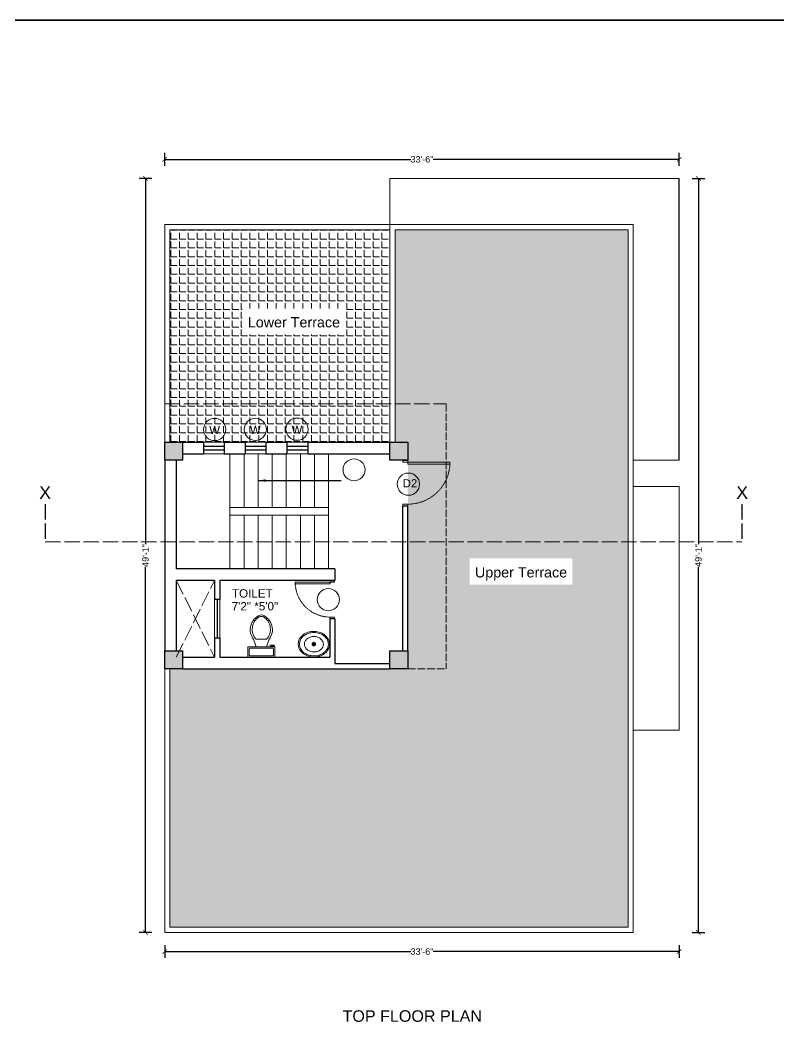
# Model space of a CAD drawing. Header units: inches. Extents: x 2970 to 17976, y 9207 to 14243.
# Drawn here: x 4251 to 4844, y 11989 to 12772 of the extents above; entities that cross this region are included whole.
import ezdxf

# ---------------------------------------------------------------- set-up
doc = ezdxf.new("R2010")
doc.units = ezdxf.units.IN
doc.header["$PDMODE"] = 34
doc.linetypes.add('ACAD_ISO02W100', pattern=[15, 12, -3])
doc.linetypes.add('HIDDEN4', pattern=[0.09375, 0.0625, -0.03125])
for name, color, linetype, lineweight in [('balcony', 212, 'Continuous', 13), ('boundary line', 20, 'Continuous', 35), ('DIMENSION', 134, 'Continuous', 15), ('furniture', 11, 'Continuous', 13), ('hatch', 183, 'Continuous', 5), ('hatch 2', 103, 'ACAD_ISO02W100', 13), ('pillar', 40, 'Continuous', 30), ('section', 231, 'ACAD_ISO02W100', 15), ('stairs', 4, 'Continuous', 13), ('TEXT', 30, 'Continuous', 13), ('TOP', 62, 'Continuous', 9), ('wall', 60, 'Continuous', 30), ('window section', 185, 'Continuous', 30), ('window sill', 103, 'Continuous', 13)]:
    doc.layers.add(name, color=color, linetype=linetype, lineweight=lineweight)
doc.styles.get("Standard").update_dxf_attribs({"font": 'arial.ttf'})
doc.dimstyles.get("Standard").update_dxf_attribs({"dimtxt": 5, "dimasz": 3.5, "dimexe": 5, "dimexo": 3, "dimgap": 0.09, "dimtad": 0, "dimdec": 0, "dimzin": 0, "dimdsep": 46, "dimlunit": 4, "dimtxsty": 'Standard', "dimblk": 'ARCHTICK', "dimcen": 0.09, "dimadec": 0, "dimazin": 0, "dimtfac": 1, "dimtdec": 0, "dimtofl": 0, "dimtmove": 0, "dimatfit": 3, "dimfxl": 5, "dimfxlon": 1, "dimtolj": 1, "dimtzin": 0, "dimarcsym": 0})

# ---------------------------------------------------------------- blocks, each defined once
blk = doc.blocks.new('pillar')
h = blk.add_hatch(color=256)
h.dxf.hatch_style = 1
h.paths.add_polyline_path([(2623.04, 2262.43), (2637.04, 2262.43), (2637.04, 2276.43), (2623.04, 2276.43)])
blk.add_lwpolyline([(2623.04, 2276.43), (2637.04, 2276.43), (2637.04, 2262.43), (2623.04, 2262.43)], close=True)
blk = doc.blocks.new('Sink - Oval top')
for p, q in [((-1, 0), (1, 0)), ((0, 1), (0, -1))]:
    blk.add_line(p, q)
at = {"linetype": 'Continuous'}
for points in [[(-12.23, 0.39, 0.117634), (-11.46, -3.36, 0.104469), (-8.88, -6.8, 0.090016), (-5.08, -9.07, 0.08192), (-0.32, -10.02, 0.08192), (4.49, -9.38, 0.090016), (8.42, -7.36, 0.104469), (11.22, -4.09, 0.117634), (12.23, -0.39, 0.117634), (11.46, 3.36, 0.104469), (8.88, 6.8, 0.090016), (5.08, 9.07, 0.08192), (0.32, 10.02, 0.08192), (-4.49, 9.38, 0.090016), (-8.42, 7.36, 0.104469), (-11.22, 4.09, 0.117634)], [(-11.29, 0.16, 0.118622), (-10.52, -3.25, 0.104678), (-8.07, -6.36, 0.089562), (-4.54, -8.37, 0.081185), (-0.13, -9.15, 0.081185), (4.3, -8.49, 0.089562), (7.89, -6.58, 0.104678), (10.42, -3.55, 0.118622), (11.29, -0.16, 0.118622), (10.52, 3.25, 0.104678), (8.07, 6.36, 0.089562), (4.54, 8.37, 0.081185), (0.13, 9.15, 0.081185), (-4.3, 8.49, 0.089562), (-7.89, 6.58, 0.104678), (-10.42, 3.55, 0.118622)], [(-7.42, 0.08, 0.118283), (-6.91, -2.17, 0.104607), (-5.29, -4.21, 0.089718), (-2.97, -5.53, 0.081436), (-0.07, -6.04, 0.081436), (2.84, -5.59, 0.089718), (5.2, -4.33, 0.104607), (6.86, -2.32, 0.118283), (7.42, -0.08, 0.118283), (6.91, 2.17, 0.104607), (5.29, 4.21, 0.089718), (2.97, 5.53, 0.081436), (0.07, 6.04, 0.081436), (-2.84, 5.59, 0.089718), (-5.2, 4.33, 0.104607), (-6.86, 2.32, 0.118283)]]:
    blk.add_lwpolyline(points, format="xyb", close=True, dxfattribs=at)
for radius in [1.5, 1]:
    blk.add_circle((0, 0), radius)
blk = doc.blocks.new('Toilet - top')
for p, q in [((9.5, -6), (9.5, -2)), ((-10, -8.5), (-8, -8.5)), ((-10, -9.5), (-10, -8.5)), ((-7, -9.5), (-10, -9.5)), ((-8, -8.5), (-8, -8)), ((-7, -8), (-7, -9.5)), ((-4, -8), (-6, -14)), ((4, -14), (-4, -14)), ((4, -8), (6, -14))]:
    blk.add_line(p, q)
blk.add_lwpolyline([(10.5, -8), (10.5, 0), (-10.5, 0), (-10.5, -8)], close=True)
for points in [[(-9.5, -2), (-9.5, -6)], [(8.5, -1), (-8.5, -1)], [(-8.5, -7), (8.5, -7)]]:
    blk.add_lwpolyline(points)
for centre, radius, start, end in [((-8.62, -1.88), 0.884, 81.8699, 188.1301), ((-8.62, -6.12), 0.884, 171.8699, 278.1301), ((8.62, -1.88), 0.884, 351.8699, 98.1301), ((8.62, -6.12), 0.884, 261.8699, 8.1301), ((3.52, -21.58), 12.17, 141.46911, 247.97143), ((4.2, -21.82), 11.33, 136.36773, 238.94682), ((-3.52, -21.58), 12.17, 292.02843, 38.53071), ((-4.2, -21.82), 11.33, 301.05301, 43.63209), ((0, -27.88), 4, 245.73182, 294.26817), ((0, -29), 4, 254.86053, 285.13947)]:
    blk.add_arc(centre, radius, start, end)
blk = doc.blocks.new('A$C0CE462CD')
for p, q in [((860, 100), (860, 0)), ((860, 0), (894, 0))]:
    blk.add_line(p, q)
for points in [[(860, 100), (860, 920), (818, 920), (818, 100)], [(0, 10), (6, 10), (6, 90), (0, 90)], [(894, 10), (900, 10), (900, 90), (894, 90)]]:
    blk.add_lwpolyline(points, close=True)
for points in [[(6, 0), (40, 0), (40, 100), (6, 100)], [(6, 100), (6, 0)], [(860, 100), (894, 100), (894, 0)]]:
    blk.add_lwpolyline(points)
at = {"linetype": 'HIDDEN4'}
blk.add_arc((859, 102), 819, 92.8508, 180.1309, dxfattribs=at)
blk = doc.blocks.new('_ArchTick')
at = {"color": 0, "linetype": 'ByBlock', "const_width": 0.15}
blk.add_lwpolyline([(-0.5, -0.5), (0.5, 0.5)], dxfattribs=at)
blk = doc.blocks.new('*D81')
at = {"layer": 'Defpoints', "color": 0, "transparency": 16777216}
for p in [(4368.86, 4965.67), (4368.86, 4376.67), (4383.86, 4376.67)]:
    blk.add_point(p, dxfattribs=at)
at = {"layer": 'DIMENSION', "color": 0, "lineweight": -2, "transparency": 16777216}
for p, q in [((4378.86, 4965.67), (4388.86, 4965.67)), ((4383.86, 4965.67), (4383.86, 4679.95)), ((4383.86, 4376.67), (4383.86, 4662.39)), ((4378.86, 4376.67), (4388.86, 4376.67))]:
    blk.add_line(p, q, dxfattribs=at)
at = {"layer": 'DIMENSION', "color": 0, "lineweight": -2, "transparency": 16777216, "xscale": 3.5, "yscale": 3.5, "zscale": 3.5}
for p, rotation in [((4383.86, 4965.67), 90), ((4383.86, 4376.67), 270)]:
    blk.add_blockref('_ArchTick', p, dxfattribs=dict(at, rotation=rotation))
at = {"layer": 'DIMENSION', "color": 0, "transparency": 16777216, "insert": (4383.86, 4671.17), "char_height": 5, "attachment_point": 5, "rotation": 90}
blk.add_mtext('\\A1;49\'-1"', dxfattribs=at)
blk = doc.blocks.new('*D200')
at = {"layer": 'Defpoints', "color": 0, "transparency": 16777216}
for p in [(3966.86, 4376.67), (4368.86, 4376.67), (4368.86, 4361.67)]:
    blk.add_point(p, dxfattribs=at)
at = {"layer": 'DIMENSION', "color": 0, "lineweight": -2, "transparency": 16777216}
for p, q in [((3966.86, 4366.67), (3966.86, 4356.67)), ((3966.86, 4361.67), (4159.19, 4361.67)), ((4368.86, 4361.67), (4176.54, 4361.67)), ((4368.86, 4366.67), (4368.86, 4356.67))]:
    blk.add_line(p, q, dxfattribs=at)
at = {"layer": 'DIMENSION', "color": 0, "lineweight": -2, "transparency": 16777216, "xscale": 3.5, "yscale": 3.5, "zscale": 3.5, "rotation": 180}
blk.add_blockref('_ArchTick', (3966.86, 4361.67), dxfattribs=at)
at = {"layer": 'DIMENSION', "color": 0, "lineweight": -2, "transparency": 16777216, "xscale": 3.5, "yscale": 3.5, "zscale": 3.5}
blk.add_blockref('_ArchTick', (4368.86, 4361.67), dxfattribs=at)
at = {"layer": 'DIMENSION', "color": 0, "transparency": 16777216, "insert": (4167.86, 4361.67), "char_height": 5, "attachment_point": 5}
blk.add_mtext('\\A1;33\'-6"', dxfattribs=at)
blk = doc.blocks.new('*D201')
at = {"layer": 'Defpoints', "color": 0, "transparency": 16777216}
for p in [(4368.86, 4980.67), (3966.86, 4929.67), (4368.86, 4929.67)]:
    blk.add_point(p, dxfattribs=at)
at = {"layer": 'DIMENSION', "color": 0, "lineweight": -2, "transparency": 16777216}
for p, q in [((3966.86, 4975.67), (3966.86, 4985.67)), ((3966.86, 4980.67), (4159.19, 4980.67)), ((4368.86, 4980.67), (4176.54, 4980.67)), ((4368.86, 4975.67), (4368.86, 4985.67))]:
    blk.add_line(p, q, dxfattribs=at)
at = {"layer": 'DIMENSION', "color": 0, "lineweight": -2, "transparency": 16777216, "xscale": 3.5, "yscale": 3.5, "zscale": 3.5, "rotation": 180}
blk.add_blockref('_ArchTick', (3966.86, 4980.67), dxfattribs=at)
at = {"layer": 'DIMENSION', "color": 0, "lineweight": -2, "transparency": 16777216, "xscale": 3.5, "yscale": 3.5, "zscale": 3.5}
blk.add_blockref('_ArchTick', (4368.86, 4980.67), dxfattribs=at)
at = {"layer": 'DIMENSION', "color": 0, "transparency": 16777216, "insert": (4167.86, 4980.67), "char_height": 5, "attachment_point": 5}
blk.add_mtext('\\A1;33\'-6"', dxfattribs=at)
blk = doc.blocks.new('*D202')
at = {"layer": 'Defpoints', "color": 0, "transparency": 16777216}
for p in [(3951.86, 4965.67), (3966.86, 4965.67), (3966.86, 4376.67)]:
    blk.add_point(p, dxfattribs=at)
at = {"layer": 'DIMENSION', "color": 0, "lineweight": -2, "transparency": 16777216}
for p, q in [((3956.86, 4965.67), (3946.86, 4965.67)), ((3951.86, 4965.67), (3951.86, 4679.95)), ((3951.86, 4376.67), (3951.86, 4662.39)), ((3956.86, 4376.67), (3946.86, 4376.67))]:
    blk.add_line(p, q, dxfattribs=at)
at = {"layer": 'DIMENSION', "color": 0, "lineweight": -2, "transparency": 16777216, "xscale": 3.5, "yscale": 3.5, "zscale": 3.5}
for p, rotation in [((3951.86, 4965.67), 90), ((3951.86, 4376.67), 270)]:
    blk.add_blockref('_ArchTick', p, dxfattribs=dict(at, rotation=rotation))
at = {"layer": 'DIMENSION', "color": 0, "transparency": 16777216, "insert": (3951.86, 4671.17), "char_height": 5, "attachment_point": 5, "rotation": 90}
blk.add_mtext('\\A1;49\'-1"', dxfattribs=at)
blk = doc.blocks.new('top floor plan')
at = {"layer": 'TOP', "transparency": 33554483}
h = blk.add_hatch(dxfattribs=at)
h.set_pattern_fill('ANGLE', color=256, scale=25)
h.set_pattern_definition([(0, (-697.9184, 2673.516), (0, 6.875), [5, -1.875]), (90, (-697.9184, 2673.516), (-6.875, 4e-16), [5, -1.875])])
h.paths.add_polyline_path([(4142.86, 4925.67), (3970.86, 4925.67), (3970.86, 4759.67), (4142.86, 4759.67)])
h.paths.add_polyline_path([(4027.4, 4843.75), (4027.4, 4864.2), (4108.99, 4864.2), (4108.99, 4843.75)], flags=16)
h = blk.add_hatch(dxfattribs=at)
h.set_pattern_fill('ANGLE', color=256, scale=25)
h.set_pattern_definition([(0, (-638.726, 2998.0004), (0, 6.875), [5, -1.875]), (90, (-638.726, 2998.0004), (-6.875, 4e-16), [5, -1.875])])
h.paths.add_polyline_path([(4328.86, 4925.67), (4146.86, 4925.67), (4146.86, 4759.67), (4156.86, 4759.67), (4156.86, 4582.67), (3970.86, 4582.67), (3970.86, 4380.67), (4328.86, 4380.67)])
h.paths.add_polyline_path([(4285.37, 4668.83), (4285.37, 4648.38), (4205.13, 4648.38), (4205.13, 4668.83)], flags=16)
blk.add_line((4368.86, 4745.67), (4368.86, 4965.67))
at = {"layer": 'balcony'}
for p, q in [((3966.86, 4759.67), (3966.86, 4929.67)), ((4156.86, 4929.67), (3966.86, 4929.67)), ((4142.86, 4925.67), (3970.86, 4925.67)), ((3970.86, 4759.67), (3970.86, 4925.67))]:
    blk.add_line(p, q, dxfattribs=at)
for points in [[(4142.86, 4759.67), (4142.86, 4929.67), (4332.86, 4929.67), (4332.86, 4376.67), (3966.86, 4376.67), (3966.86, 4582.67)], [(4146.86, 4759.67), (4146.86, 4925.67), (4328.86, 4925.67), (4328.86, 4380.67), (3970.86, 4380.67), (3970.86, 4582.67)]]:
    blk.add_lwpolyline(points, dxfattribs=at)
at = {"layer": 'hatch', "linetype": 'ACAD_ISO02W100'}
for p, q in [((3975.86, 4651.67), (4005.86, 4591.67)), ((3975.86, 4591.67), (4005.86, 4651.67))]:
    blk.add_line(p, q, dxfattribs=at)
at = {"layer": 'hatch 2'}
for p, q in [((3966.86, 4789.67), (4186.86, 4789.67)), ((3966.86, 4759.67), (3966.86, 4789.67))]:
    blk.add_line(p, q, dxfattribs=at)
at = {"layer": 'section'}
blk.add_line((3873.51, 4681.74), (4417.74, 4681.74), dxfattribs=at)
at = {"layer": 'stairs'}
for p, q in [((4017.86, 4708.67), (4017.86, 4750.67)), ((4028.86, 4708.67), (4028.86, 4750.67)), ((4039.86, 4708.67), (4039.86, 4750.67)), ((4050.86, 4708.67), (4050.86, 4750.67)), ((4061.86, 4708.67), (4061.86, 4750.67)), ((4072.86, 4708.67), (4072.86, 4750.67)), ((4083.86, 4708.67), (4083.86, 4750.67)), ((4094.86, 4708.67), (4094.86, 4750.67)), ((4017.86, 4708.67), (4017.86, 4702.67)), ((4017.86, 4708.67), (4094.86, 4708.67)), ((4094.86, 4708.67), (4094.86, 4702.67)), ((4017.86, 4702.67), (4094.86, 4702.67)), ((4017.86, 4702.67), (4017.86, 4660.67)), ((4028.86, 4702.67), (4028.86, 4660.67)), ((4039.86, 4702.67), (4039.86, 4660.67)), ((4050.86, 4702.67), (4050.86, 4660.67)), ((4061.86, 4702.67), (4061.86, 4660.67)), ((4072.86, 4702.67), (4072.86, 4660.67)), ((4083.86, 4702.67), (4083.86, 4660.67)), ((4094.86, 4702.67), (4094.86, 4660.67))]:
    blk.add_line(p, q, dxfattribs=at)
at = {"layer": 'TEXT'}
for centre, radius in [((4005.9, 4769.58), 8.68), ((4037.74, 4769.69), 8.68), ((4070.26, 4769.81), 8.68), ((4114.79, 4738.08), 8.6), ((4157.29, 4726.84), 8.68), ((4094.69, 4636.7), 8.68)]:
    blk.add_circle(centre, radius, dxfattribs=at)
at = {"layer": 'TOP'}
for p, q in [((4142.86, 4965.67), (4368.86, 4965.67)), ((4142.86, 4929.67), (4142.86, 4965.67)), ((4368.86, 4745.67), (4368.86, 4965.67)), ((4332.86, 4745.67), (4368.86, 4745.67)), ((4368.86, 4725.17), (4332.86, 4725.17)), ((4368.86, 4725.17), (4368.86, 4534.67)), ((4368.86, 4534.67), (4332.86, 4534.67))]:
    blk.add_line(p, q, dxfattribs=at)
at = {"layer": 'TOP', "linetype": 'ACAD_ISO02W100', "ltscale": 0.5}
for p in [(4186.86, 4789.67), (4156.86, 4582.67)]:
    blk.add_line(p, (4186.86, 4582.67), dxfattribs=at)
at = {"layer": 'wall'}
for p, q in [((3980.86, 4759.67), (3997.15, 4759.67)), ((3997.15, 4759.67), (3997.15, 4750.67)), ((4013.43, 4759.67), (4029.72, 4759.67)), ((4013.43, 4759.67), (4013.43, 4750.67)), ((4029.72, 4759.67), (4029.72, 4750.67)), ((4046, 4759.67), (4062.29, 4759.67)), ((4046, 4759.67), (4046, 4750.67)), ((4062.29, 4759.67), (4062.29, 4750.67)), ((4078.58, 4759.67), (4142.86, 4759.67)), ((4078.58, 4759.67), (4078.58, 4750.67)), ((3966.86, 4745.67), (3966.86, 4596.67)), ((3975.86, 4745.67), (3975.86, 4660.67)), ((3980.86, 4750.67), (3997.15, 4750.67)), ((4013.43, 4750.67), (4029.72, 4750.67)), ((4046, 4750.67), (4062.29, 4750.67)), ((4078.58, 4750.67), (4142.86, 4750.67)), ((4152.86, 4596.67), (4152.86, 4709.67)), ((4156.86, 4709.67), (4152.86, 4709.67)), ((4156.86, 4596.67), (4156.86, 4709.67)), ((4099.86, 4660.67), (3975.86, 4660.67)), ((4099.86, 4660.67), (4099.86, 4651.67)), ((3975.86, 4651.67), (3975.86, 4596.67)), ((4005.86, 4651.67), (3975.86, 4651.67)), ((4005.86, 4651.67), (4005.86, 4636.67)), ((4009.86, 4651.67), (4009.86, 4636.67)), ((4099.86, 4651.67), (4009.86, 4651.67)), ((4009.86, 4636.67), (4005.86, 4636.67)), ((4095.86, 4621.67), (4095.86, 4591.67)), ((4099.86, 4621.67), (4095.86, 4621.67)), ((4099.86, 4621.67), (4099.86, 4586.67)), ((4005.86, 4606.67), (4005.86, 4591.67)), ((4009.86, 4606.67), (4005.86, 4606.67)), ((4009.86, 4606.67), (4009.86, 4591.67)), ((3966.86, 4582.67), (3966.86, 4596.67)), ((3980.86, 4591.67), (4005.86, 4591.67)), ((4009.86, 4591.67), (4095.86, 4591.67)), ((3980.86, 4582.67), (4142.86, 4582.67)), ((4099.86, 4586.67), (4142.86, 4586.67))]:
    blk.add_line(p, q, dxfattribs=at)
at = {"layer": 'window section'}
for p, q in [((3997.15, 4756.67), (4013.43, 4756.67)), ((3997.15, 4753.67), (4013.43, 4753.67)), ((4029.72, 4756.67), (4046, 4756.67)), ((4029.72, 4753.67), (4046, 4753.67)), ((4062.29, 4756.67), (4078.58, 4756.67)), ((4062.29, 4753.67), (4078.58, 4753.67)), ((4007.86, 4636.67), (4007.86, 4606.67))]:
    blk.add_line(p, q, dxfattribs=at)
at = {"layer": 'window sill'}
for p, q in [((3997.15, 4759.67), (4013.43, 4759.67)), ((4029.72, 4759.67), (4046, 4759.67)), ((4062.29, 4759.67), (4078.58, 4759.67)), ((3997.15, 4750.67), (4013.43, 4750.67)), ((4029.72, 4750.67), (4046, 4750.67)), ((4062.29, 4750.67), (4078.58, 4750.67)), ((4005.86, 4636.67), (4005.86, 4606.67)), ((4009.86, 4636.67), (4009.86, 4606.67))]:
    blk.add_line(p, q, dxfattribs=at)
at = {"layer": 'furniture'}
for p, xscale, yscale, zscale, rotation in [((4152.86, 4709.67), -0.03999999999999987, 0.03999999999999987, 0.03999999999999987, 270), ((4099.53, 4621.67), 0.0333333333333333, 0.0333333333333333, 0.0333333333333333, 89.99999999903835)]:
    blk.add_blockref('A$C0CE462CD', p, dxfattribs=dict(at, xscale=xscale, yscale=yscale, zscale=zscale, rotation=rotation))
at = {"layer": 'furniture', "rotation": 180}
blk.add_blockref('Toilet - top', (4042.36, 4591.67), dxfattribs=at)
at = {"layer": 'furniture'}
blk.add_blockref('Sink - Oval top', (4083.42, 4601.82), dxfattribs=at)
at = {"layer": 'pillar'}
for p in [(1343.82, 2483.24), (1519.82, 2483.24), (1343.82, 2320.24), (1519.82, 2320.24)]:
    blk.add_blockref('pillar', p, dxfattribs=at)
at = {"layer": 'section', "char_height": 9.99, "attachment_point": 1}
for insert in [(3868.78, 4725.29), (4413.36, 4725.29)]:
    blk.add_mtext_dynamic_manual_height_columns('X', width=12.7142, gutter_width=10.4, heights=[7.5], dxfattribs=dict(at, insert=insert))
at = {"layer": 'TEXT', "attachment_point": 1}
for s, width, gutter_width, heights, insert, char_height in [('\\pxqc;Lower Terrace', 107.9454, 27.04, [0], (4013.86, 4857.36), 8), ('W', 8.081, 6.61, [4.76], (4001.67, 4772.36), 6.35), ('W', 8.081, 6.61, [4.76], (4033.5, 4772.47), 6.35), ('W', 8.081, 6.61, [4.76], (4066.02, 4772.59), 6.35), ('D2', 8.081, 6.61, [4.76], (4152.83, 4730.75), 6.348), ('\\pxqc;Upper Terrace', 107.9454, 27.04, [0], (4191.29, 4661.99), 8), ('TOILET', 54.2598, 20.39, [0], (4019.39, 4644.77), 6.523), ('7\'2" *5\'0"', 54.2598, 20.39, [0], (4019.2, 4634.75), 6.523), ('TOP FLOOR PLAN', 140.8605, 12.5, [0], (4105.81, 4315.79), 9)]:
    blk.add_mtext_dynamic_manual_height_columns(s, width=width, gutter_width=gutter_width, heights=heights, dxfattribs=dict(at, insert=insert, char_height=char_height))
at = {"layer": 'DIMENSION'}
for p1, p2, distance, picture, middle in [((3966.86, 4929.67), (4368.86, 4929.67), 51, '*D201', (4167.86, 4980.67)), ((3966.86, 4376.67), (3966.86, 4965.67), 15, '*D202', (3951.86, 4671.17)), ((4368.86, 4965.67), (4368.86, 4376.67), 15, '*D81', (4383.86, 4671.17)), ((3966.86, 4376.67), (4368.86, 4376.67), -15, '*D200', (4167.86, 4361.67))]:
    dim = blk.add_aligned_dim(p1=p1, p2=p2, distance=distance, dimstyle='Standard', dxfattribs=at)
    dim.commit()
    dim.dimension.update_dxf_attribs({"geometry": picture, "text_midpoint": middle})
at = {"layer": 'section'}
for points in [[(3873.51, 4711.18), (3873.51, 4681.74)], [(4417.74, 4711.18), (4417.74, 4681.74)]]:
    blk.add_leader(points, dimstyle='Standard', override={"dimgap": 0.09, "dimtad": 0}, dxfattribs=at)
at = {"layer": 'TOP'}
blk.add_leader([(4039.86, 4729.67), (4104.79, 4729.67)], dimstyle='Standard', override={"dimasz": 6, "dimgap": 0.09, "dimtad": 0}, dxfattribs=at)

msp = doc.modelspace()

# ---------------------------------------------------------------- linework, layer by layer
at = {"layer": 'boundary line'}
msp.add_line((2970.17, 12772.19), (6147.77, 12772.19), dxfattribs=at)

# ---------------------------------------------------------------- block references
msp.add_blockref('top floor plan', (397.42, 7682.67))

doc.saveas('drawing.dxf')
